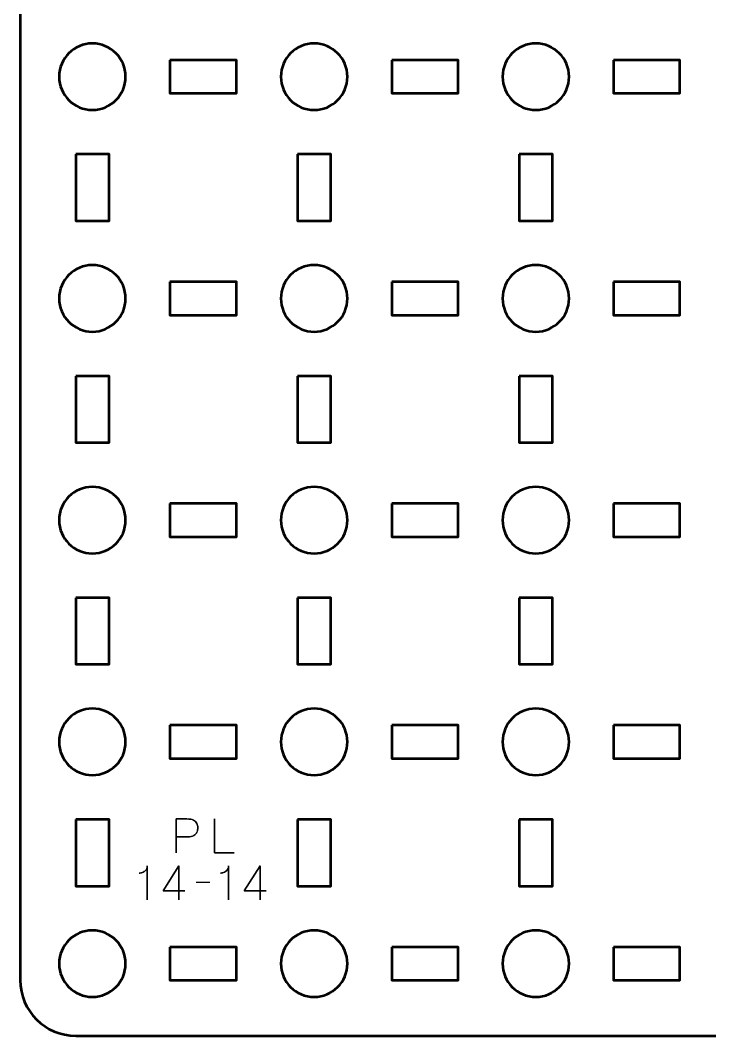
# Model space of a CAD drawing. Header units: centimetres. Extents: x -24.2 to 3.2, y -28.5 to 40.7.
# Drawn here: x -24.15 to -17.93, y -28.5 to -19.34 of the extents above; entities that cross this region are included whole.
import ezdxf

# ---------------------------------------------------------------- set-up
doc = ezdxf.new("R2010")
doc.units = ezdxf.units.CM
doc.header["$MEASUREMENT"] = 0
doc.layers.add('Layer 1', color=7, linetype='Continuous')

msp = doc.modelspace()

# ---------------------------------------------------------------- linework, layer by layer
at = {"layer": 'Layer 1', "lineweight": 53}
for points, knots in [([(-23.64992, -1.19999), (-23.64992, -1.19999), (2.65006, -1.19999), (2.65006, -1.19999), (2.65006, -1.19999), (2.92706, -1.19999), (3.15001, -1.42308), (3.15001, -1.70008), (3.15001, -1.70008), (3.15001, -1.70008), (3.15001, -28.00006), (3.15001, -28.00006), (3.15001, -28.00006), (3.15001, -28.27706), (2.92706, -28.50001), (2.65006, -28.50001), (2.65006, -28.50001), (2.65006, -28.50001), (-23.64992, -28.50001), (-23.64992, -28.50001), (-23.64992, -28.50001), (-23.92692, -28.50001), (-24.15001, -28.27706), (-24.15001, -28.00006), (-24.15001, -28.00006), (-24.15001, -28.00006), (-24.15001, -1.70008), (-24.15001, -1.70008), (-24.15001, -1.70008), (-24.15001, -1.42308), (-23.92692, -1.19999), (-23.64992, -1.19999)], [0, 0, 0, 0, 0.125, 0.125, 0.125, 0.125, 0.25, 0.25, 0.25, 0.25, 0.375, 0.375, 0.375, 0.375, 0.5, 0.5, 0.5, 0.5, 0.625, 0.625, 0.625, 0.625, 0.75, 0.75, 0.75, 0.75, 0.875, 0.875, 0.875, 0.875, 1, 1, 1, 1]), ([(-23.19998, -19.85008), (-23.19998, -20.01571), (-23.33421, -20.15008), (-23.49998, -20.15008), (-23.49998, -20.15008), (-23.66565, -20.15008), (-23.79999, -20.01571), (-23.79999, -19.85008), (-23.79999, -19.85008), (-23.79999, -19.68431), (-23.66565, -19.55008), (-23.49998, -19.55008), (-23.49998, -19.55008), (-23.33421, -19.55008), (-23.19998, -19.68431), (-23.19998, -19.85008)], [0, 0, 0, 0, 0.25, 0.25, 0.25, 0.25, 0.5, 0.5, 0.5, 0.5, 0.75, 0.75, 0.75, 0.75, 1, 1, 1, 1]), ([(-21.19991, -19.85008), (-21.19991, -20.01571), (-21.33428, -20.15008), (-21.49991, -20.15008), (-21.49991, -20.15008), (-21.66568, -20.15008), (-21.79991, -20.01571), (-21.79991, -19.85008), (-21.79991, -19.85008), (-21.79991, -19.68431), (-21.66568, -19.55008), (-21.49991, -19.55008), (-21.49991, -19.55008), (-21.33428, -19.55008), (-21.19991, -19.68431), (-21.19991, -19.85008)], [0, 0, 0, 0, 0.25, 0.25, 0.25, 0.25, 0.5, 0.5, 0.5, 0.5, 0.75, 0.75, 0.75, 0.75, 1, 1, 1, 1]), ([(-19.19998, -19.85008), (-19.19998, -20.01571), (-19.33431, -20.15008), (-19.49998, -20.15008), (-19.49998, -20.15008), (-19.66561, -20.15008), (-19.79998, -20.01571), (-19.79998, -19.85008), (-19.79998, -19.85008), (-19.79998, -19.68431), (-19.66561, -19.55008), (-19.49998, -19.55008), (-19.49998, -19.55008), (-19.33431, -19.55008), (-19.19998, -19.68431), (-19.19998, -19.85008)], [0, 0, 0, 0, 0.25, 0.25, 0.25, 0.25, 0.5, 0.5, 0.5, 0.5, 0.75, 0.75, 0.75, 0.75, 1, 1, 1, 1]), ([(-22.79997, -19.70001), (-22.79997, -19.70001), (-22.19996, -19.70001), (-22.19996, -19.70001), (-22.19996, -19.70001), (-22.19996, -19.70001), (-22.19996, -20.00001), (-22.19996, -20.00001), (-22.19996, -20.00001), (-22.19996, -20.00001), (-22.79997, -20.00001), (-22.79997, -20.00001), (-22.79997, -20.00001), (-22.79997, -20.00001), (-22.79997, -19.70001), (-22.79997, -19.70001)], [0, 0, 0, 0, 0.25, 0.25, 0.25, 0.25, 0.5, 0.5, 0.5, 0.5, 0.75, 0.75, 0.75, 0.75, 1, 1, 1, 1]), ([(-20.8, -19.70001), (-20.8, -19.70001), (-20.2, -19.70001), (-20.2, -19.70001), (-20.2, -19.70001), (-20.2, -19.70001), (-20.2, -20.00001), (-20.2, -20.00001), (-20.2, -20.00001), (-20.2, -20.00001), (-20.8, -20.00001), (-20.8, -20.00001), (-20.8, -20.00001), (-20.8, -20.00001), (-20.8, -19.70001), (-20.8, -19.70001)], [0, 0, 0, 0, 0.25, 0.25, 0.25, 0.25, 0.5, 0.5, 0.5, 0.5, 0.75, 0.75, 0.75, 0.75, 1, 1, 1, 1]), ([(-18.79993, -19.70001), (-18.79993, -19.70001), (-18.19992, -19.70001), (-18.19992, -19.70001), (-18.19992, -19.70001), (-18.19992, -19.70001), (-18.19992, -20.00001), (-18.19992, -20.00001), (-18.19992, -20.00001), (-18.19992, -20.00001), (-18.79993, -20.00001), (-18.79993, -20.00001), (-18.79993, -20.00001), (-18.79993, -20.00001), (-18.79993, -19.70001), (-18.79993, -19.70001)], [0, 0, 0, 0, 0.25, 0.25, 0.25, 0.25, 0.5, 0.5, 0.5, 0.5, 0.75, 0.75, 0.75, 0.75, 1, 1, 1, 1]), ([(-23.64992, -20.54999), (-23.64992, -20.54999), (-23.34991, -20.54999), (-23.34991, -20.54999), (-23.34991, -20.54999), (-23.34991, -20.54999), (-23.34991, -21.14999), (-23.34991, -21.14999), (-23.34991, -21.14999), (-23.34991, -21.14999), (-23.64992, -21.14999), (-23.64992, -21.14999), (-23.64992, -21.14999), (-23.64992, -21.14999), (-23.64992, -20.54999), (-23.64992, -20.54999)], [0, 0, 0, 0, 0.25, 0.25, 0.25, 0.25, 0.5, 0.5, 0.5, 0.5, 0.75, 0.75, 0.75, 0.75, 1, 1, 1, 1]), ([(-21.64998, -20.54999), (-21.64998, -20.54999), (-21.34998, -20.54999), (-21.34998, -20.54999), (-21.34998, -20.54999), (-21.34998, -20.54999), (-21.34998, -21.14999), (-21.34998, -21.14999), (-21.34998, -21.14999), (-21.34998, -21.14999), (-21.64998, -21.14999), (-21.64998, -21.14999), (-21.64998, -21.14999), (-21.64998, -21.14999), (-21.64998, -20.54999), (-21.64998, -20.54999)], [0, 0, 0, 0, 0.25, 0.25, 0.25, 0.25, 0.5, 0.5, 0.5, 0.5, 0.75, 0.75, 0.75, 0.75, 1, 1, 1, 1]), ([(-19.65005, -20.54999), (-19.65005, -20.54999), (-19.35005, -20.54999), (-19.35005, -20.54999), (-19.35005, -20.54999), (-19.35005, -20.54999), (-19.35005, -21.14999), (-19.35005, -21.14999), (-19.35005, -21.14999), (-19.35005, -21.14999), (-19.65005, -21.14999), (-19.65005, -21.14999), (-19.65005, -21.14999), (-19.65005, -21.14999), (-19.65005, -20.54999), (-19.65005, -20.54999)], [0, 0, 0, 0, 0.25, 0.25, 0.25, 0.25, 0.5, 0.5, 0.5, 0.5, 0.75, 0.75, 0.75, 0.75, 1, 1, 1, 1]), ([(-23.19998, -21.85001), (-23.19998, -22.01568), (-23.33421, -22.15001), (-23.49998, -22.15001), (-23.49998, -22.15001), (-23.66565, -22.15001), (-23.79999, -22.01568), (-23.79999, -21.85001), (-23.79999, -21.85001), (-23.79999, -21.68438), (-23.66565, -21.55001), (-23.49998, -21.55001), (-23.49998, -21.55001), (-23.33421, -21.55001), (-23.19998, -21.68438), (-23.19998, -21.85001)], [0, 0, 0, 0, 0.25, 0.25, 0.25, 0.25, 0.5, 0.5, 0.5, 0.5, 0.75, 0.75, 0.75, 0.75, 1, 1, 1, 1]), ([(-21.19991, -21.85001), (-21.19991, -22.01568), (-21.33428, -22.15001), (-21.49991, -22.15001), (-21.49991, -22.15001), (-21.66568, -22.15001), (-21.79991, -22.01568), (-21.79991, -21.85001), (-21.79991, -21.85001), (-21.79991, -21.68438), (-21.66568, -21.55001), (-21.49991, -21.55001), (-21.49991, -21.55001), (-21.33428, -21.55001), (-21.19991, -21.68438), (-21.19991, -21.85001)], [0, 0, 0, 0, 0.25, 0.25, 0.25, 0.25, 0.5, 0.5, 0.5, 0.5, 0.75, 0.75, 0.75, 0.75, 1, 1, 1, 1]), ([(-19.19998, -21.85001), (-19.19998, -22.01568), (-19.33431, -22.15001), (-19.49998, -22.15001), (-19.49998, -22.15001), (-19.66561, -22.15001), (-19.79998, -22.01568), (-19.79998, -21.85001), (-19.79998, -21.85001), (-19.79998, -21.68438), (-19.66561, -21.55001), (-19.49998, -21.55001), (-19.49998, -21.55001), (-19.33431, -21.55001), (-19.19998, -21.68438), (-19.19998, -21.85001)], [0, 0, 0, 0, 0.25, 0.25, 0.25, 0.25, 0.5, 0.5, 0.5, 0.5, 0.75, 0.75, 0.75, 0.75, 1, 1, 1, 1]), ([(-22.79997, -21.70008), (-22.79997, -21.70008), (-22.19996, -21.70008), (-22.19996, -21.70008), (-22.19996, -21.70008), (-22.19996, -21.70008), (-22.19996, -22.00008), (-22.19996, -22.00008), (-22.19996, -22.00008), (-22.19996, -22.00008), (-22.79997, -22.00008), (-22.79997, -22.00008), (-22.79997, -22.00008), (-22.79997, -22.00008), (-22.79997, -21.70008), (-22.79997, -21.70008)], [0, 0, 0, 0, 0.25, 0.25, 0.25, 0.25, 0.5, 0.5, 0.5, 0.5, 0.75, 0.75, 0.75, 0.75, 1, 1, 1, 1]), ([(-20.8, -21.70008), (-20.8, -21.70008), (-20.2, -21.70008), (-20.2, -21.70008), (-20.2, -21.70008), (-20.2, -21.70008), (-20.2, -22.00008), (-20.2, -22.00008), (-20.2, -22.00008), (-20.2, -22.00008), (-20.8, -22.00008), (-20.8, -22.00008), (-20.8, -22.00008), (-20.8, -22.00008), (-20.8, -21.70008), (-20.8, -21.70008)], [0, 0, 0, 0, 0.25, 0.25, 0.25, 0.25, 0.5, 0.5, 0.5, 0.5, 0.75, 0.75, 0.75, 0.75, 1, 1, 1, 1]), ([(-18.79993, -21.70008), (-18.79993, -21.70008), (-18.19992, -21.70008), (-18.19992, -21.70008), (-18.19992, -21.70008), (-18.19992, -21.70008), (-18.19992, -22.00008), (-18.19992, -22.00008), (-18.19992, -22.00008), (-18.19992, -22.00008), (-18.79993, -22.00008), (-18.79993, -22.00008), (-18.79993, -22.00008), (-18.79993, -22.00008), (-18.79993, -21.70008), (-18.79993, -21.70008)], [0, 0, 0, 0, 0.25, 0.25, 0.25, 0.25, 0.5, 0.5, 0.5, 0.5, 0.75, 0.75, 0.75, 0.75, 1, 1, 1, 1]), ([(-23.64992, -22.55006), (-23.64992, -22.55006), (-23.34991, -22.55006), (-23.34991, -22.55006), (-23.34991, -22.55006), (-23.34991, -22.55006), (-23.34991, -23.15007), (-23.34991, -23.15007), (-23.34991, -23.15007), (-23.34991, -23.15007), (-23.64992, -23.15007), (-23.64992, -23.15007), (-23.64992, -23.15007), (-23.64992, -23.15007), (-23.64992, -22.55006), (-23.64992, -22.55006)], [0, 0, 0, 0, 0.25, 0.25, 0.25, 0.25, 0.5, 0.5, 0.5, 0.5, 0.75, 0.75, 0.75, 0.75, 1, 1, 1, 1]), ([(-21.64998, -22.55006), (-21.64998, -22.55006), (-21.34998, -22.55006), (-21.34998, -22.55006), (-21.34998, -22.55006), (-21.34998, -22.55006), (-21.34998, -23.15007), (-21.34998, -23.15007), (-21.34998, -23.15007), (-21.34998, -23.15007), (-21.64998, -23.15007), (-21.64998, -23.15007), (-21.64998, -23.15007), (-21.64998, -23.15007), (-21.64998, -22.55006), (-21.64998, -22.55006)], [0, 0, 0, 0, 0.25, 0.25, 0.25, 0.25, 0.5, 0.5, 0.5, 0.5, 0.75, 0.75, 0.75, 0.75, 1, 1, 1, 1]), ([(-19.65005, -22.55006), (-19.65005, -22.55006), (-19.35005, -22.55006), (-19.35005, -22.55006), (-19.35005, -22.55006), (-19.35005, -22.55006), (-19.35005, -23.15007), (-19.35005, -23.15007), (-19.35005, -23.15007), (-19.35005, -23.15007), (-19.65005, -23.15007), (-19.65005, -23.15007), (-19.65005, -23.15007), (-19.65005, -23.15007), (-19.65005, -22.55006), (-19.65005, -22.55006)], [0, 0, 0, 0, 0.25, 0.25, 0.25, 0.25, 0.5, 0.5, 0.5, 0.5, 0.75, 0.75, 0.75, 0.75, 1, 1, 1, 1]), ([(-23.19998, -23.84998), (-23.19998, -24.01575), (-23.33421, -24.14998), (-23.49998, -24.14998), (-23.49998, -24.14998), (-23.66565, -24.14998), (-23.79999, -24.01575), (-23.79999, -23.84998), (-23.79999, -23.84998), (-23.79999, -23.68431), (-23.66565, -23.54998), (-23.49998, -23.54998), (-23.49998, -23.54998), (-23.33421, -23.54998), (-23.19998, -23.68431), (-23.19998, -23.84998)], [0, 0, 0, 0, 0.25, 0.25, 0.25, 0.25, 0.5, 0.5, 0.5, 0.5, 0.75, 0.75, 0.75, 0.75, 1, 1, 1, 1]), ([(-21.19991, -23.84998), (-21.19991, -24.01575), (-21.33428, -24.14998), (-21.49991, -24.14998), (-21.49991, -24.14998), (-21.66568, -24.14998), (-21.79991, -24.01575), (-21.79991, -23.84998), (-21.79991, -23.84998), (-21.79991, -23.68431), (-21.66568, -23.54998), (-21.49991, -23.54998), (-21.49991, -23.54998), (-21.33428, -23.54998), (-21.19991, -23.68431), (-21.19991, -23.84998)], [0, 0, 0, 0, 0.25, 0.25, 0.25, 0.25, 0.5, 0.5, 0.5, 0.5, 0.75, 0.75, 0.75, 0.75, 1, 1, 1, 1]), ([(-19.19998, -23.84998), (-19.19998, -24.01575), (-19.33431, -24.14998), (-19.49998, -24.14998), (-19.49998, -24.14998), (-19.66561, -24.14998), (-19.79998, -24.01575), (-19.79998, -23.84998), (-19.79998, -23.84998), (-19.79998, -23.68431), (-19.66561, -23.54998), (-19.49998, -23.54998), (-19.49998, -23.54998), (-19.33431, -23.54998), (-19.19998, -23.68431), (-19.19998, -23.84998)], [0, 0, 0, 0, 0.25, 0.25, 0.25, 0.25, 0.5, 0.5, 0.5, 0.5, 0.75, 0.75, 0.75, 0.75, 1, 1, 1, 1]), ([(-22.79997, -23.70005), (-22.79997, -23.70005), (-22.19996, -23.70005), (-22.19996, -23.70005), (-22.19996, -23.70005), (-22.19996, -23.70005), (-22.19996, -24.00005), (-22.19996, -24.00005), (-22.19996, -24.00005), (-22.19996, -24.00005), (-22.79997, -24.00005), (-22.79997, -24.00005), (-22.79997, -24.00005), (-22.79997, -24.00005), (-22.79997, -23.70005), (-22.79997, -23.70005)], [0, 0, 0, 0, 0.25, 0.25, 0.25, 0.25, 0.5, 0.5, 0.5, 0.5, 0.75, 0.75, 0.75, 0.75, 1, 1, 1, 1]), ([(-20.8, -23.70005), (-20.8, -23.70005), (-20.2, -23.70005), (-20.2, -23.70005), (-20.2, -23.70005), (-20.2, -23.70005), (-20.2, -24.00005), (-20.2, -24.00005), (-20.2, -24.00005), (-20.2, -24.00005), (-20.8, -24.00005), (-20.8, -24.00005), (-20.8, -24.00005), (-20.8, -24.00005), (-20.8, -23.70005), (-20.8, -23.70005)], [0, 0, 0, 0, 0.25, 0.25, 0.25, 0.25, 0.5, 0.5, 0.5, 0.5, 0.75, 0.75, 0.75, 0.75, 1, 1, 1, 1]), ([(-18.79993, -23.70005), (-18.79993, -23.70005), (-18.19992, -23.70005), (-18.19992, -23.70005), (-18.19992, -23.70005), (-18.19992, -23.70005), (-18.19992, -24.00005), (-18.19992, -24.00005), (-18.19992, -24.00005), (-18.19992, -24.00005), (-18.79993, -24.00005), (-18.79993, -24.00005), (-18.79993, -24.00005), (-18.79993, -24.00005), (-18.79993, -23.70005), (-18.79993, -23.70005)], [0, 0, 0, 0, 0.25, 0.25, 0.25, 0.25, 0.5, 0.5, 0.5, 0.5, 0.75, 0.75, 0.75, 0.75, 1, 1, 1, 1]), ([(-23.64992, -24.55003), (-23.64992, -24.55003), (-23.34991, -24.55003), (-23.34991, -24.55003), (-23.34991, -24.55003), (-23.34991, -24.55003), (-23.34991, -25.15004), (-23.34991, -25.15004), (-23.34991, -25.15004), (-23.34991, -25.15004), (-23.64992, -25.15004), (-23.64992, -25.15004), (-23.64992, -25.15004), (-23.64992, -25.15004), (-23.64992, -24.55003), (-23.64992, -24.55003)], [0, 0, 0, 0, 0.25, 0.25, 0.25, 0.25, 0.5, 0.5, 0.5, 0.5, 0.75, 0.75, 0.75, 0.75, 1, 1, 1, 1]), ([(-21.64998, -24.55003), (-21.64998, -24.55003), (-21.34998, -24.55003), (-21.34998, -24.55003), (-21.34998, -24.55003), (-21.34998, -24.55003), (-21.34998, -25.15004), (-21.34998, -25.15004), (-21.34998, -25.15004), (-21.34998, -25.15004), (-21.64998, -25.15004), (-21.64998, -25.15004), (-21.64998, -25.15004), (-21.64998, -25.15004), (-21.64998, -24.55003), (-21.64998, -24.55003)], [0, 0, 0, 0, 0.25, 0.25, 0.25, 0.25, 0.5, 0.5, 0.5, 0.5, 0.75, 0.75, 0.75, 0.75, 1, 1, 1, 1]), ([(-19.65005, -24.55003), (-19.65005, -24.55003), (-19.35005, -24.55003), (-19.35005, -24.55003), (-19.35005, -24.55003), (-19.35005, -24.55003), (-19.35005, -25.15004), (-19.35005, -25.15004), (-19.35005, -25.15004), (-19.35005, -25.15004), (-19.65005, -25.15004), (-19.65005, -25.15004), (-19.65005, -25.15004), (-19.65005, -25.15004), (-19.65005, -24.55003), (-19.65005, -24.55003)], [0, 0, 0, 0, 0.25, 0.25, 0.25, 0.25, 0.5, 0.5, 0.5, 0.5, 0.75, 0.75, 0.75, 0.75, 1, 1, 1, 1]), ([(-23.19998, -25.85005), (-23.19998, -26.01568), (-23.33421, -26.15005), (-23.49998, -26.15005), (-23.49998, -26.15005), (-23.66565, -26.15005), (-23.79999, -26.01568), (-23.79999, -25.85005), (-23.79999, -25.85005), (-23.79999, -25.68428), (-23.66565, -25.55005), (-23.49998, -25.55005), (-23.49998, -25.55005), (-23.33421, -25.55005), (-23.19998, -25.68428), (-23.19998, -25.85005)], [0, 0, 0, 0, 0.25, 0.25, 0.25, 0.25, 0.5, 0.5, 0.5, 0.5, 0.75, 0.75, 0.75, 0.75, 1, 1, 1, 1]), ([(-21.19991, -25.85005), (-21.19991, -26.01568), (-21.33428, -26.15005), (-21.49991, -26.15005), (-21.49991, -26.15005), (-21.66568, -26.15005), (-21.79991, -26.01568), (-21.79991, -25.85005), (-21.79991, -25.85005), (-21.79991, -25.68428), (-21.66568, -25.55005), (-21.49991, -25.55005), (-21.49991, -25.55005), (-21.33428, -25.55005), (-21.19991, -25.68428), (-21.19991, -25.85005)], [0, 0, 0, 0, 0.25, 0.25, 0.25, 0.25, 0.5, 0.5, 0.5, 0.5, 0.75, 0.75, 0.75, 0.75, 1, 1, 1, 1]), ([(-19.19998, -25.85005), (-19.19998, -26.01568), (-19.33431, -26.15005), (-19.49998, -26.15005), (-19.49998, -26.15005), (-19.66561, -26.15005), (-19.79998, -26.01568), (-19.79998, -25.85005), (-19.79998, -25.85005), (-19.79998, -25.68428), (-19.66561, -25.55005), (-19.49998, -25.55005), (-19.49998, -25.55005), (-19.33431, -25.55005), (-19.19998, -25.68428), (-19.19998, -25.85005)], [0, 0, 0, 0, 0.25, 0.25, 0.25, 0.25, 0.5, 0.5, 0.5, 0.5, 0.75, 0.75, 0.75, 0.75, 1, 1, 1, 1]), ([(-22.79997, -25.69998), (-22.79997, -25.69998), (-22.19996, -25.69998), (-22.19996, -25.69998), (-22.19996, -25.69998), (-22.19996, -25.69998), (-22.19996, -25.99998), (-22.19996, -25.99998), (-22.19996, -25.99998), (-22.19996, -25.99998), (-22.79997, -25.99998), (-22.79997, -25.99998), (-22.79997, -25.99998), (-22.79997, -25.99998), (-22.79997, -25.69998), (-22.79997, -25.69998)], [0, 0, 0, 0, 0.25, 0.25, 0.25, 0.25, 0.5, 0.5, 0.5, 0.5, 0.75, 0.75, 0.75, 0.75, 1, 1, 1, 1]), ([(-20.8, -25.69998), (-20.8, -25.69998), (-20.2, -25.69998), (-20.2, -25.69998), (-20.2, -25.69998), (-20.2, -25.69998), (-20.2, -25.99998), (-20.2, -25.99998), (-20.2, -25.99998), (-20.2, -25.99998), (-20.8, -25.99998), (-20.8, -25.99998), (-20.8, -25.99998), (-20.8, -25.99998), (-20.8, -25.69998), (-20.8, -25.69998)], [0, 0, 0, 0, 0.25, 0.25, 0.25, 0.25, 0.5, 0.5, 0.5, 0.5, 0.75, 0.75, 0.75, 0.75, 1, 1, 1, 1]), ([(-18.79993, -25.69998), (-18.79993, -25.69998), (-18.19992, -25.69998), (-18.19992, -25.69998), (-18.19992, -25.69998), (-18.19992, -25.69998), (-18.19992, -25.99998), (-18.19992, -25.99998), (-18.19992, -25.99998), (-18.19992, -25.99998), (-18.79993, -25.99998), (-18.79993, -25.99998), (-18.79993, -25.99998), (-18.79993, -25.99998), (-18.79993, -25.69998), (-18.79993, -25.69998)], [0, 0, 0, 0, 0.25, 0.25, 0.25, 0.25, 0.5, 0.5, 0.5, 0.5, 0.75, 0.75, 0.75, 0.75, 1, 1, 1, 1]), ([(-23.64992, -26.5501), (-23.64992, -26.5501), (-23.34991, -26.5501), (-23.34991, -26.5501), (-23.34991, -26.5501), (-23.34991, -26.5501), (-23.34991, -27.15011), (-23.34991, -27.15011), (-23.34991, -27.15011), (-23.34991, -27.15011), (-23.64992, -27.15011), (-23.64992, -27.15011), (-23.64992, -27.15011), (-23.64992, -27.15011), (-23.64992, -26.5501), (-23.64992, -26.5501)], [0, 0, 0, 0, 0.25, 0.25, 0.25, 0.25, 0.5, 0.5, 0.5, 0.5, 0.75, 0.75, 0.75, 0.75, 1, 1, 1, 1]), ([(-21.64998, -26.5501), (-21.64998, -26.5501), (-21.34998, -26.5501), (-21.34998, -26.5501), (-21.34998, -26.5501), (-21.34998, -26.5501), (-21.34998, -27.15011), (-21.34998, -27.15011), (-21.34998, -27.15011), (-21.34998, -27.15011), (-21.64998, -27.15011), (-21.64998, -27.15011), (-21.64998, -27.15011), (-21.64998, -27.15011), (-21.64998, -26.5501), (-21.64998, -26.5501)], [0, 0, 0, 0, 0.25, 0.25, 0.25, 0.25, 0.5, 0.5, 0.5, 0.5, 0.75, 0.75, 0.75, 0.75, 1, 1, 1, 1]), ([(-19.65005, -26.5501), (-19.65005, -26.5501), (-19.35005, -26.5501), (-19.35005, -26.5501), (-19.35005, -26.5501), (-19.35005, -26.5501), (-19.35005, -27.15011), (-19.35005, -27.15011), (-19.35005, -27.15011), (-19.35005, -27.15011), (-19.65005, -27.15011), (-19.65005, -27.15011), (-19.65005, -27.15011), (-19.65005, -27.15011), (-19.65005, -26.5501), (-19.65005, -26.5501)], [0, 0, 0, 0, 0.25, 0.25, 0.25, 0.25, 0.5, 0.5, 0.5, 0.5, 0.75, 0.75, 0.75, 0.75, 1, 1, 1, 1]), ([(-23.19998, -27.84998), (-23.19998, -28.01579), (-23.33421, -28.14999), (-23.49998, -28.14999), (-23.49998, -28.14999), (-23.66565, -28.14999), (-23.79999, -28.01579), (-23.79999, -27.84998), (-23.79999, -27.84998), (-23.79999, -27.68436), (-23.66565, -27.55002), (-23.49998, -27.55002), (-23.49998, -27.55002), (-23.33421, -27.55002), (-23.19998, -27.68436), (-23.19998, -27.84998)], [0, 0, 0, 0, 0.25, 0.25, 0.25, 0.25, 0.5, 0.5, 0.5, 0.5, 0.75, 0.75, 0.75, 0.75, 1, 1, 1, 1]), ([(-21.19991, -27.84998), (-21.19991, -28.01579), (-21.33428, -28.14999), (-21.49991, -28.14999), (-21.49991, -28.14999), (-21.66568, -28.14999), (-21.79991, -28.01579), (-21.79991, -27.84998), (-21.79991, -27.84998), (-21.79991, -27.68436), (-21.66568, -27.55002), (-21.49991, -27.55002), (-21.49991, -27.55002), (-21.33428, -27.55002), (-21.19991, -27.68436), (-21.19991, -27.84998)], [0, 0, 0, 0, 0.25, 0.25, 0.25, 0.25, 0.5, 0.5, 0.5, 0.5, 0.75, 0.75, 0.75, 0.75, 1, 1, 1, 1]), ([(-19.19998, -27.84998), (-19.19998, -28.01579), (-19.33431, -28.14999), (-19.49998, -28.14999), (-19.49998, -28.14999), (-19.66561, -28.14999), (-19.79998, -28.01579), (-19.79998, -27.84998), (-19.79998, -27.84998), (-19.79998, -27.68436), (-19.66561, -27.55002), (-19.49998, -27.55002), (-19.49998, -27.55002), (-19.33431, -27.55002), (-19.19998, -27.68436), (-19.19998, -27.84998)], [0, 0, 0, 0, 0.25, 0.25, 0.25, 0.25, 0.5, 0.5, 0.5, 0.5, 0.75, 0.75, 0.75, 0.75, 1, 1, 1, 1]), ([(-22.79997, -27.70005), (-22.79997, -27.70005), (-22.19996, -27.70005), (-22.19996, -27.70005), (-22.19996, -27.70005), (-22.19996, -27.70005), (-22.19996, -28.00006), (-22.19996, -28.00006), (-22.19996, -28.00006), (-22.19996, -28.00006), (-22.79997, -28.00006), (-22.79997, -28.00006), (-22.79997, -28.00006), (-22.79997, -28.00006), (-22.79997, -27.70005), (-22.79997, -27.70005)], [0, 0, 0, 0, 0.25, 0.25, 0.25, 0.25, 0.5, 0.5, 0.5, 0.5, 0.75, 0.75, 0.75, 0.75, 1, 1, 1, 1]), ([(-20.8, -27.70005), (-20.8, -27.70005), (-20.2, -27.70005), (-20.2, -27.70005), (-20.2, -27.70005), (-20.2, -27.70005), (-20.2, -28.00006), (-20.2, -28.00006), (-20.2, -28.00006), (-20.2, -28.00006), (-20.8, -28.00006), (-20.8, -28.00006), (-20.8, -28.00006), (-20.8, -28.00006), (-20.8, -27.70005), (-20.8, -27.70005)], [0, 0, 0, 0, 0.25, 0.25, 0.25, 0.25, 0.5, 0.5, 0.5, 0.5, 0.75, 0.75, 0.75, 0.75, 1, 1, 1, 1]), ([(-18.79993, -27.70005), (-18.79993, -27.70005), (-18.19992, -27.70005), (-18.19992, -27.70005), (-18.19992, -27.70005), (-18.19992, -27.70005), (-18.19992, -28.00006), (-18.19992, -28.00006), (-18.19992, -28.00006), (-18.19992, -28.00006), (-18.79993, -28.00006), (-18.79993, -28.00006), (-18.79993, -28.00006), (-18.79993, -28.00006), (-18.79993, -27.70005), (-18.79993, -27.70005)], [0, 0, 0, 0, 0.25, 0.25, 0.25, 0.25, 0.5, 0.5, 0.5, 0.5, 0.75, 0.75, 0.75, 0.75, 1, 1, 1, 1])]:
    msp.add_open_spline(points, degree=3, knots=knots, dxfattribs=at)
at = {"layer": 'Layer 1', "color": 40, "lineweight": 30}
for points, knots in [([(-22.74455, -26.85011), (-22.74455, -26.85011), (-22.74455, -26.54485), (-22.74455, -26.54485), (-22.74455, -26.54485), (-22.74455, -26.54485), (-22.64725, -26.54485), (-22.64725, -26.54485), (-22.64725, -26.54485), (-22.62164, -26.54513), (-22.60164, -26.54887), (-22.58745, -26.55603), (-22.58745, -26.55603), (-22.57356, -26.56333), (-22.56375, -26.57282), (-22.5581, -26.58468), (-22.5581, -26.58468), (-22.5526, -26.59653), (-22.54957, -26.60937), (-22.549, -26.62313), (-22.549, -26.62313), (-22.54833, -26.63721), (-22.55066, -26.65054), (-22.55616, -26.66324), (-22.55616, -26.66324), (-22.5617, -26.6759), (-22.57119, -26.68638), (-22.58442, -26.69453), (-22.58442, -26.69453), (-22.59793, -26.70265), (-22.61614, -26.70677), (-22.63928, -26.70706), (-22.63928, -26.70706), (-22.63928, -26.70706), (-22.74455, -26.70706), (-22.74455, -26.70706), (-22.74455, -26.70706), (-22.74455, -26.70706), (-22.63928, -26.70706), (-22.63928, -26.70706), (-22.63928, -26.70706), (-22.61652, -26.70677), (-22.5985, -26.70265), (-22.58499, -26.69453), (-22.58499, -26.69453), (-22.57162, -26.68638), (-22.56209, -26.6759), (-22.55645, -26.66324), (-22.55645, -26.66324), (-22.55094, -26.65054), (-22.54847, -26.63721), (-22.549, -26.62313), (-22.549, -26.62313), (-22.54957, -26.60937), (-22.5526, -26.59653), (-22.55824, -26.58468), (-22.55824, -26.58468), (-22.56403, -26.57282), (-22.57394, -26.56333), (-22.58788, -26.55603), (-22.58788, -26.55603), (-22.60206, -26.54887), (-22.62192, -26.54513), (-22.64725, -26.54485), (-22.64725, -26.54485), (-22.64725, -26.54485), (-22.74455, -26.54485), (-22.74455, -26.54485), (-22.74455, -26.54485), (-22.74455, -26.54485), (-22.74455, -26.85011), (-22.74455, -26.85011)], [0, 0, 0, 0, 0.0555556, 0.0555556, 0.0555556, 0.0555556, 0.1111111, 0.1111111, 0.1111111, 0.1111111, 0.1666667, 0.1666667, 0.1666667, 0.1666667, 0.2222222, 0.2222222, 0.2222222, 0.2222222, 0.2777778, 0.2777778, 0.2777778, 0.2777778, 0.3333333, 0.3333333, 0.3333333, 0.3333333, 0.3888889, 0.3888889, 0.3888889, 0.3888889, 0.4444444, 0.4444444, 0.4444444, 0.4444444, 0.5, 0.5, 0.5, 0.5, 0.5555556, 0.5555556, 0.5555556, 0.5555556, 0.6111111, 0.6111111, 0.6111111, 0.6111111, 0.6666667, 0.6666667, 0.6666667, 0.6666667, 0.7222222, 0.7222222, 0.7222222, 0.7222222, 0.7777778, 0.7777778, 0.7777778, 0.7777778, 0.8333333, 0.8333333, 0.8333333, 0.8333333, 0.8888889, 0.8888889, 0.8888889, 0.8888889, 0.9444444, 0.9444444, 0.9444444, 0.9444444, 1, 1, 1, 1]), ([(-22.21993, -26.85011), (-22.21993, -26.85011), (-22.39812, -26.85011), (-22.39812, -26.85011), (-22.39812, -26.85011), (-22.39812, -26.85011), (-22.39812, -26.54485), (-22.39812, -26.54485), (-22.39812, -26.54485), (-22.39812, -26.54485), (-22.39812, -26.85011), (-22.39812, -26.85011), (-22.39812, -26.85011), (-22.39812, -26.85011), (-22.21993, -26.85011), (-22.21993, -26.85011)], [0, 0, 0, 0, 0.25, 0.25, 0.25, 0.25, 0.5, 0.5, 0.5, 0.5, 0.75, 0.75, 0.75, 0.75, 1, 1, 1, 1]), ([(-23.00486, -27.27344), (-23.00486, -27.27344), (-23.00486, -26.96818), (-23.00486, -26.96818), (-23.00486, -26.96818), (-23.00543, -26.98543), (-23.00998, -26.9988), (-23.0188, -27.00815), (-23.0188, -27.00815), (-23.02762, -27.01768), (-23.03767, -27.02427), (-23.04868, -27.02801), (-23.04868, -27.02801), (-23.06, -27.03186), (-23.06935, -27.03394), (-23.07679, -27.03419), (-23.07679, -27.03419), (-23.06935, -27.03394), (-23.06, -27.03186), (-23.04868, -27.02801), (-23.04868, -27.02801), (-23.03767, -27.02427), (-23.02762, -27.01768), (-23.0188, -27.00815), (-23.0188, -27.00815), (-23.00998, -26.9988), (-23.00543, -26.98543), (-23.00486, -26.96818), (-23.00486, -26.96818), (-23.00486, -26.96818), (-23.00486, -27.27344), (-23.00486, -27.27344)], [0, 0, 0, 0, 0.125, 0.125, 0.125, 0.125, 0.25, 0.25, 0.25, 0.25, 0.375, 0.375, 0.375, 0.375, 0.5, 0.5, 0.5, 0.5, 0.625, 0.625, 0.625, 0.625, 0.75, 0.75, 0.75, 0.75, 0.875, 0.875, 0.875, 0.875, 1, 1, 1, 1]), ([(-22.71879, -27.27344), (-22.71879, -27.27344), (-22.71879, -26.96818), (-22.71879, -26.96818), (-22.71879, -26.96818), (-22.71879, -26.96818), (-22.86266, -27.19212), (-22.86266, -27.19212), (-22.86266, -27.19212), (-22.86266, -27.19212), (-22.66464, -27.19212), (-22.66464, -27.19212), (-22.66464, -27.19212), (-22.66464, -27.19212), (-22.86266, -27.19212), (-22.86266, -27.19212), (-22.86266, -27.19212), (-22.86266, -27.19212), (-22.71879, -26.96818), (-22.71879, -26.96818), (-22.71879, -26.96818), (-22.71879, -26.96818), (-22.71879, -27.27344), (-22.71879, -27.27344)], [0, 0, 0, 0, 0.1666667, 0.1666667, 0.1666667, 0.1666667, 0.3333333, 0.3333333, 0.3333333, 0.3333333, 0.5, 0.5, 0.5, 0.5, 0.6666667, 0.6666667, 0.6666667, 0.6666667, 0.8333333, 0.8333333, 0.8333333, 0.8333333, 1, 1, 1, 1]), ([(-22.27232, -27.27344), (-22.27232, -27.27344), (-22.27232, -26.96818), (-22.27232, -26.96818), (-22.27232, -26.96818), (-22.27285, -26.98543), (-22.2774, -26.9988), (-22.28622, -27.00815), (-22.28622, -27.00815), (-22.29504, -27.01768), (-22.30509, -27.02427), (-22.31613, -27.02801), (-22.31613, -27.02801), (-22.32742, -27.03186), (-22.33681, -27.03394), (-22.34425, -27.03419), (-22.34425, -27.03419), (-22.33681, -27.03394), (-22.32742, -27.03186), (-22.31613, -27.02801), (-22.31613, -27.02801), (-22.30509, -27.02427), (-22.29504, -27.01768), (-22.28622, -27.00815), (-22.28622, -27.00815), (-22.2774, -26.9988), (-22.27285, -26.98543), (-22.27232, -26.96818), (-22.27232, -26.96818), (-22.27232, -26.96818), (-22.27232, -27.27344), (-22.27232, -27.27344)], [0, 0, 0, 0, 0.125, 0.125, 0.125, 0.125, 0.25, 0.25, 0.25, 0.25, 0.375, 0.375, 0.375, 0.375, 0.5, 0.5, 0.5, 0.5, 0.625, 0.625, 0.625, 0.625, 0.75, 0.75, 0.75, 0.75, 0.875, 0.875, 0.875, 0.875, 1, 1, 1, 1]), ([(-21.98622, -27.27344), (-21.98622, -27.27344), (-21.98622, -26.96818), (-21.98622, -26.96818), (-21.98622, -26.96818), (-21.98622, -26.96818), (-22.13008, -27.19212), (-22.13008, -27.19212), (-22.13008, -27.19212), (-22.13008, -27.19212), (-21.93206, -27.19212), (-21.93206, -27.19212), (-21.93206, -27.19212), (-21.93206, -27.19212), (-22.13008, -27.19212), (-22.13008, -27.19212), (-22.13008, -27.19212), (-22.13008, -27.19212), (-21.98622, -26.96818), (-21.98622, -26.96818), (-21.98622, -26.96818), (-21.98622, -26.96818), (-21.98622, -27.27344), (-21.98622, -27.27344)], [0, 0, 0, 0, 0.1666667, 0.1666667, 0.1666667, 0.1666667, 0.3333333, 0.3333333, 0.3333333, 0.3333333, 0.5, 0.5, 0.5, 0.5, 0.6666667, 0.6666667, 0.6666667, 0.6666667, 0.8333333, 0.8333333, 0.8333333, 0.8333333, 1, 1, 1, 1])]:
    msp.add_open_spline(points, degree=3, knots=knots, dxfattribs=at)
msp.add_open_spline([(-22.56417, -27.11384), (-22.56417, -27.11384), (-22.44098, -27.11384), (-22.44098, -27.11384)], degree=3, dxfattribs=at)

doc.saveas('drawing.dxf')
